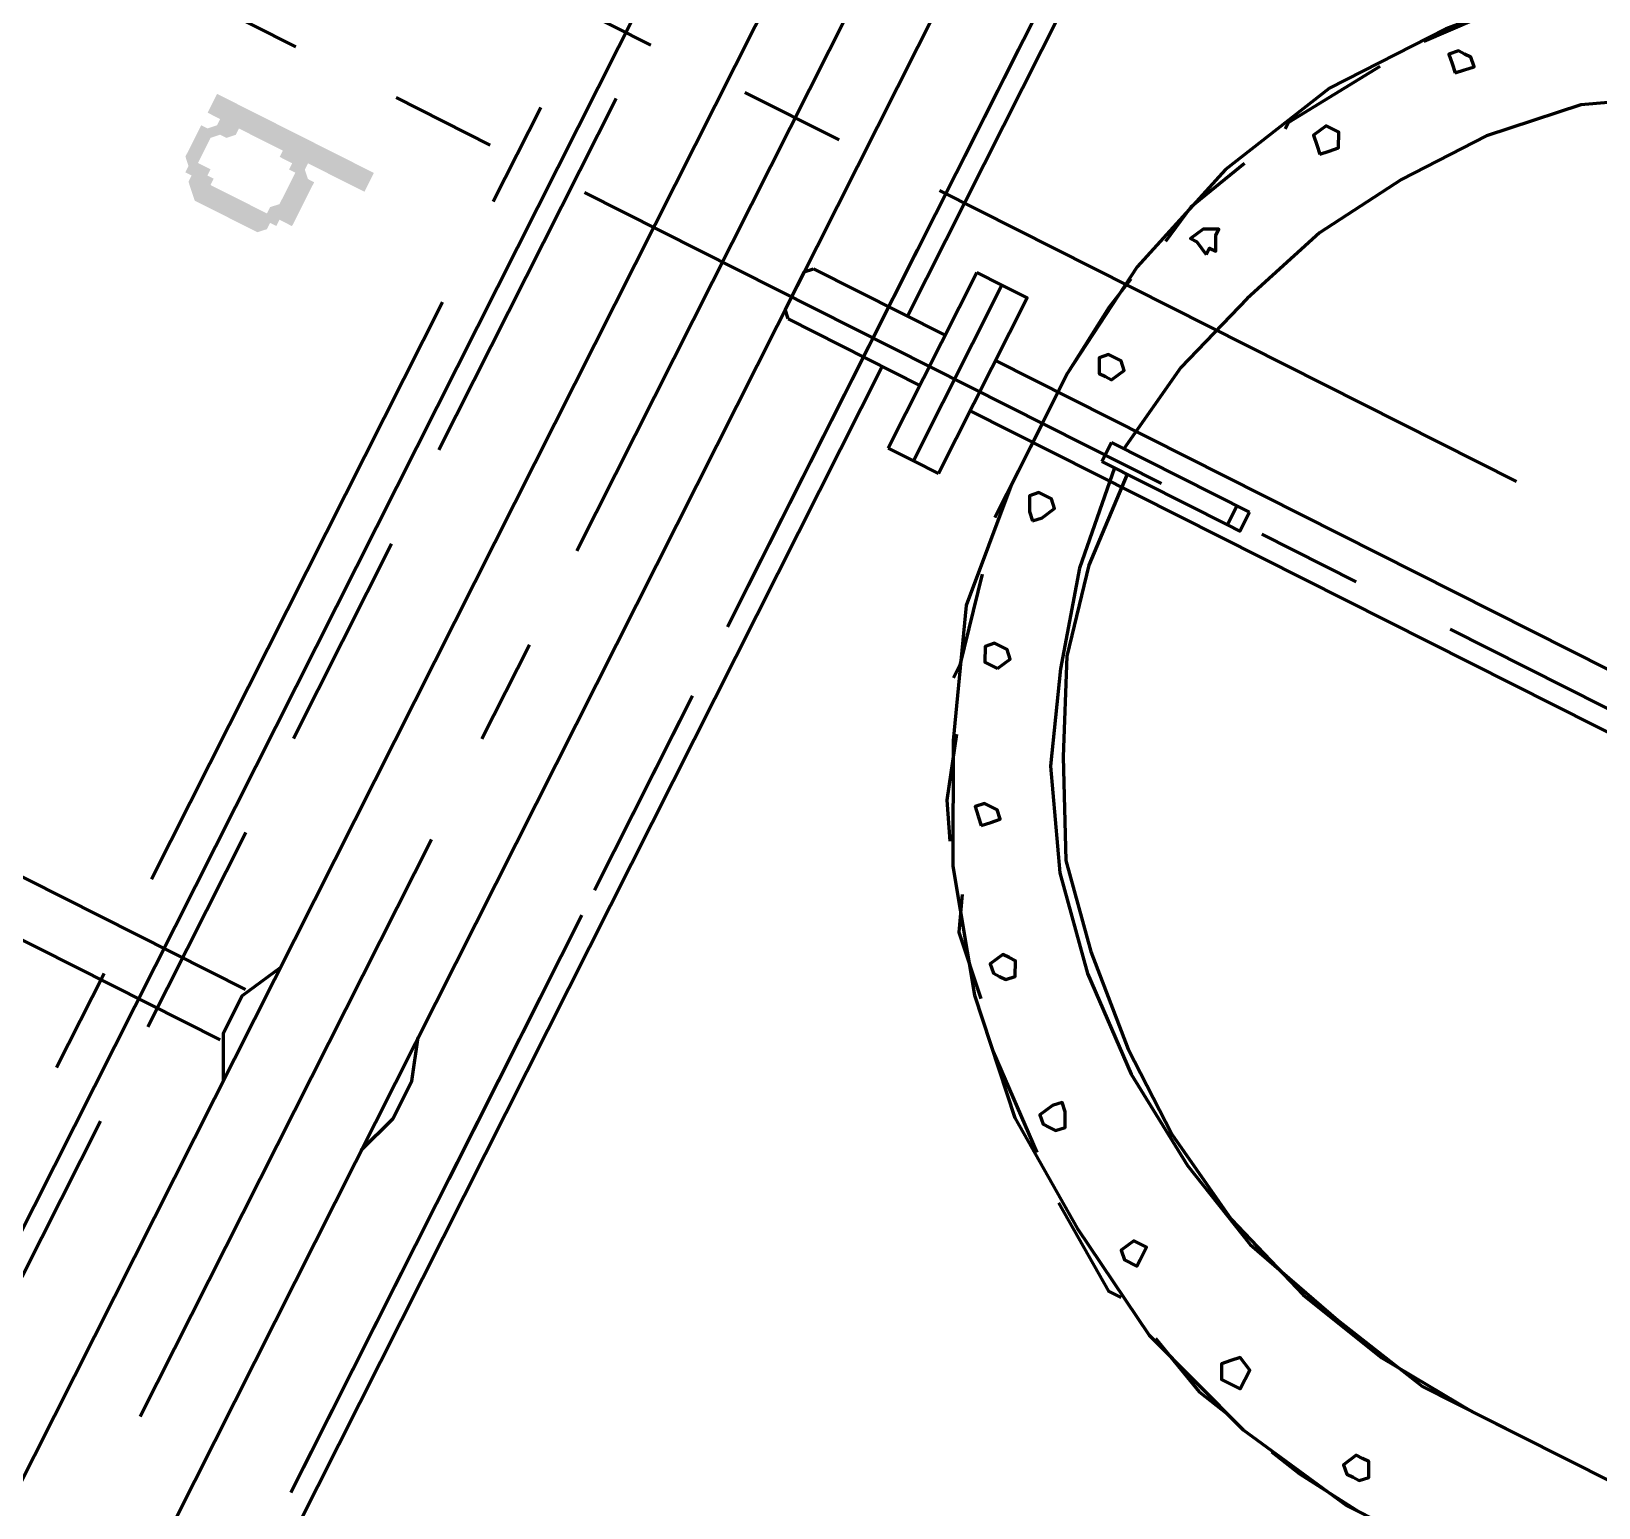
# Model space of a CAD drawing. Header units: metres. Extents: x 0 to 547597, y 0 to 1844684.
# Drawn here: x 543451.202 to 543452.124, y 1844573.304 to 1844574.172 of the extents above; entities that cross this region are included whole.
import ezdxf

# ---------------------------------------------------------------- set-up
doc = ezdxf.new("R2010")
doc.units = ezdxf.units.M
doc.layers.add('5_Thep', color=4, linetype='Continuous')
doc.layers.add('giai đoạn này', color=10, linetype='Continuous', lineweight=60)

# ---------------------------------------------------------------- blocks, each defined once
blk = doc.blocks.new('MBA220-MB')
for points in [[(111.59, -206.65), (99.19, -206.65), (99.19, -309.97), (111.59, -309.97), (111.59, -301.71), (123.99, -301.71), (119.86, -297.57), (119.86, -293.44), (115.72, -289.31), (111.59, -289.31), (111.59, -260.38), (115.72, -260.38), (115.72, -252.11), (119.86, -252.11), (119.86, -247.98), (123.99, -247.98), (128.12, -247.98), (111.59, -243.84)], [(132.25, -235.58), (128.12, -235.58), (123.99, -235.58), (119.86, -235.58), (119.86, -239.71), (115.72, -243.84), (111.59, -243.84), (128.12, -247.98), (140.52, -247.98), (144.65, -252.11), (148.79, -252.11), (148.79, -260.38), (148.79, -264.51), (148.79, -272.77), (148.79, -281.04), (148.79, -285.17), (148.79, -289.31), (144.65, -289.31), (144.65, -293.44), (140.52, -293.44), (140.52, -297.57), (140.52, -301.71), (128.12, -301.71), (111.59, -301.71), (115.72, -301.71), (119.86, -305.84), (119.86, -309.97), (128.12, -309.97), (132.25, -309.97), (136.39, -309.97), (140.52, -309.97), (144.65, -305.84), (148.79, -305.84), (148.79, -301.71), (152.92, -301.71), (157.05, -297.57), (161.18, -293.44), (161.18, -289.31), (161.18, -285.17), (161.18, -268.64), (161.18, -260.38), (161.18, -252.11), (157.05, -247.98), (152.92, -247.98), (152.92, -243.84), (148.79, -243.84), (148.79, -239.71), (148.79, -235.58), (144.65, -235.58), (140.52, -235.58), (136.39, -235.58)], [(123.99, -301.71), (111.59, -301.71), (128.12, -301.71)]]:
    blk.add_hatch(color=1).paths.add_polyline_path(points)
at = {"color": 1}
for points in [[(-359.57, 433.96), (-314.1, 367.83), (-260.38, 318.24), (-198.38, 272.77), (-128.12, 239.71), (-53.73, 219.05), (20.66, 210.78), (95.06, 210.78), (169.45, 219.05), (243.84, 247.98), (309.97, 281.04), (371.97, 326.5), (425.69, 380.23), (467.02, 442.23), (504.22, 508.35), (529.02, 582.75), (541.42, 657.14), (541.42, 731.53), (533.15, 805.92), (508.35, 880.32)], [(57.86, 268.64), (115.72, 272.77), (169.45, 285.17), (223.18, 309.97), (276.91, 338.9), (318.24, 376.1), (359.57, 421.56), (392.63, 467.02), (421.56, 520.75), (442.23, 578.61), (454.62, 636.47), (458.76, 698.47), (458.76, 913.38)], [(-322.37, 867.92), (-343.03, 810.06), (-351.3, 752.2), (-355.43, 690.2), (-351.3, 632.34), (-338.9, 570.35), (-318.24, 516.62), (-289.31, 462.89), (-256.24, 409.16), (-214.91, 367.83), (-169.45, 334.77), (-119.86, 305.84), (-66.13, 285.17), (-12.4, 268.64), (45.46, 260.38)], [(53.73, 859.65), (53.73, 479.42)], [(57.86, 260.38), (119.86, 268.64), (177.72, 285.17), (231.45, 305.84), (285.17, 338.9), (330.64, 380.23), (371.97, 429.83), (405.03, 483.55), (429.83, 537.28), (446.36, 603.41), (458.76, 665.4), (458.76, 731.53)], [(533.15, 603.41), (537.28, 624.08), (541.42, 665.4)], [(524.88, 653.01), (524.88, 657.14), (520.75, 661.27), (512.49, 657.14), (512.49, 653.01), (512.49, 648.87), (520.75, 644.74), (524.88, 648.87), (524.88, 653.01)], [(33.06, 648.87), (33.06, 169.45)], [(33.06, 648.87), (33.06, 169.45)], [(66.13, 636.47), (66.13, 169.45)], [(66.13, 636.47), (66.13, 169.45)], [(508.35, 562.08), (508.35, 570.35), (495.95, 570.35), (491.82, 562.08), (495.95, 557.95), (500.09, 553.82), (508.35, 557.95), (508.35, 562.08)], [(504.22, 512.49), (520.75, 549.68), (524.88, 570.35)], [(471.16, 475.29), (471.16, 483.55), (467.02, 483.55), (458.76, 483.55), (458.76, 475.29), (458.76, 475.29), (467.02, 471.16), (471.16, 475.29), (471.16, 475.29)], [(458.76, 425.69), (491.82, 475.29), (491.82, 483.55)], [(-41.33, 475.29), (-41.33, 95.06)], [(53.73, 417.43), (53.73, 355.43)], [(421.56, 400.9), (421.56, 405.03), (417.43, 409.16), (409.16, 405.03), (405.03, 400.9), (409.16, 396.76), (417.43, 392.63), (421.56, 396.76), (421.56, 400.9)], [(396.76, 351.3), (438.09, 400.9)], [(-297.57, 351.3), (-247.98, 309.97)], [(-239.71, 334.77), (-243.84, 338.9), (-247.98, 343.03), (-252.11, 338.9), (-252.11, 334.77), (-252.11, 330.64), (-247.98, 326.5), (-243.84, 330.64), (-239.71, 334.77)], [(45.46, 252.11), (45.46, 343.03)], [(57.86, 334.77), (57.86, 343.03), (45.46, 343.03)], [(355.43, 334.77), (355.43, 338.9), (351.3, 343.03), (343.03, 338.9), (343.03, 334.77), (343.03, 330.64), (351.3, 326.5), (355.43, 330.64), (355.43, 334.77)], [(57.86, 252.11), (57.86, 334.77), (45.46, 334.77)], [(322.37, 293.44), (343.03, 301.71), (371.97, 330.64)], [(-223.18, 293.44), (-169.45, 260.38), (-165.32, 260.38)], [(-161.18, 285.17), (-165.32, 289.31), (-169.45, 293.44), (-177.72, 289.31), (-177.72, 281.04), (-169.45, 276.91), (-165.32, 281.04), (-161.18, 285.17)], [(53.73, 289.31), (53.73, -90.92)], [(281.04, 285.17), (276.91, 289.31), (272.77, 293.44), (268.64, 289.31), (268.64, 281.04), (272.77, 276.91), (276.91, 281.04), (281.04, 285.17)], [(239.71, 247.98), (276.91, 260.38), (297.57, 272.77)], [(-78.53, 252.11), (-82.66, 252.11), (-82.66, 256.24), (-90.92, 252.11), (-95.06, 252.11), (-90.92, 243.84), (-82.66, 239.71), (-82.66, 243.84), (-78.53, 252.11)], [(45.46, 252.11), (57.86, 252.11)], [(194.25, 252.11), (194.25, 252.11), (185.98, 256.24), (181.85, 252.11), (181.85, 252.11), (181.85, 243.84), (185.98, 239.71), (194.25, 243.84), (194.25, 252.11)], [(-136.39, 247.98), (-99.19, 231.45), (-74.39, 227.31)], [(12.4, 231.45), (12.4, 235.58), (4.13, 239.71), (0, 235.58), (0, 227.31), (4.13, 223.18), (12.4, 227.31), (12.4, 231.45)], [(107.46, 231.45), (103.32, 235.58), (95.06, 239.71), (90.92, 235.58), (90.92, 227.31), (95.06, 223.18), (103.32, 227.31), (107.46, 231.45)], [(148.79, 219.05), (202.51, 231.45), (210.78, 231.45)], [(-45.46, 219.05), (-24.8, 214.91), (20.66, 210.78)], [(53.73, 210.78), (115.72, 210.78)], [(107.46, 169.45), (-8.27, 169.45), (-8.27, 152.92)], [(107.46, 169.45), (-8.27, 169.45), (-8.27, 152.92)], [(107.46, 152.92), (107.46, 169.45)], [(107.46, 152.92), (107.46, 169.45)], [(107.46, 152.92), (-8.27, 152.92)], [(-8.27, 152.92), (107.46, 152.92), (107.46, 136.39)], [(-8.27, 152.92), (-8.27, 136.39)], [(107.46, 152.92), (-8.27, 152.92)], [(-8.27, 152.92), (107.46, 152.92), (107.46, 136.39)], [(-8.27, 152.92), (-8.27, 136.39)], [(107.46, 136.39), (-8.27, 136.39)], [(107.46, 136.39), (-8.27, 136.39)], [(33.06, 136.39), (33.06, 49.6)], [(33.06, 136.39), (33.06, 49.6)], [(66.13, 136.39), (66.13, 49.6)], [(66.13, 136.39), (66.13, 49.6)], [(33.06, 111.59), (-1219.22, 111.59)], [(1322.54, 111.59), (66.13, 111.59)], [(-194.25, 99.19), (-66.13, 99.19)], [(-136.39, 99.19), (243.84, 99.19)], [(-4.13, 99.19), (90.92, 99.19)], [(227.31, 99.19), (90.92, 99.19)], [(417.43, 99.19), (289.31, 99.19)], [(305.84, 99.19), (367.83, 99.19)], [(433.96, 99.19), (814.19, 99.19)], [(607.54, 99.19), (479.42, 99.19)], [(797.66, 99.19), (669.54, 99.19)], [(49.6, 45.46), (37.2, 45.46), (33.06, 49.6)], [(49.6, 45.46), (37.2, 45.46), (33.06, 49.6)], [(66.13, 49.6), (61.99, 45.46), (49.6, 45.46)], [(66.13, 49.6), (61.99, 45.46), (49.6, 45.46)], [(615.81, 45.46), (591.01, 53.73), (566.21, 53.73), (541.42, 45.46)], [(1830.9, 45.46), (-872.05, 45.46)], [(1830.9, 45.46), (-872.05, 45.46)], [(-41.33, 28.93), (-41.33, -33.06)], [(243.84, 0), (-136.39, 0)], [(367.83, 0), (305.84, 0)], [(814.19, 0), (433.96, 0)], [(1830.9, -45.46), (-863.79, -45.46)], [(1830.9, -45.46), (-863.79, -45.46)], [(541.42, -45.46), (566.21, -57.86), (591.01, -57.86), (615.81, -45.46)], [(562.08, -392.63), (562.08, -57.86)], [(595.14, -392.63), (595.14, -57.86)], [(-41.33, -95.06), (-41.33, -475.29)], [(90.92, -99.19), (-4.13, -99.19)], [(90.92, -99.19), (227.31, -99.19)], [(289.31, -99.19), (417.43, -99.19)], [(479.42, -99.19), (607.54, -99.19)], [(669.54, -99.19), (797.66, -99.19)], [(-1847.43, -111.59), (1731.71, -111.59)], [(82.66, -136.39), (20.66, -136.39)], [(529.02, -136.39), (148.79, -136.39)], [(653.01, -136.39), (591.01, -136.39)], [(53.73, -152.92), (53.73, -214.91)], [(53.73, -281.04), (53.73, -661.27)]]:
    blk.add_lwpolyline(points, dxfattribs=at)
blk = doc.blocks.new('mb moiTQK')
at = {"layer": 'giai đoạn này', "color": 1, "linetype": 'ByBlock', "ltscale": 5, "xscale": 0.001, "yscale": 0.001, "zscale": 0.001}
blk.add_blockref('MBA220-MB', (-88.05166, -82.51016), dxfattribs=at)
blk = doc.blocks.new('ACAD-DinhViTuyenDz220kV')
blk.add_circle((543470.18793, 1844560.06958), 117.55145)
at = {"layer": '5_Thep', "rotation": 243.2403583287449}
blk.add_blockref('mb moiTQK', (543485.661, 1844458.313), dxfattribs=at)

msp = doc.modelspace()

# ---------------------------------------------------------------- block references
msp.add_blockref('ACAD-DinhViTuyenDz220kV', (0, 0))

doc.saveas('drawing.dxf')
